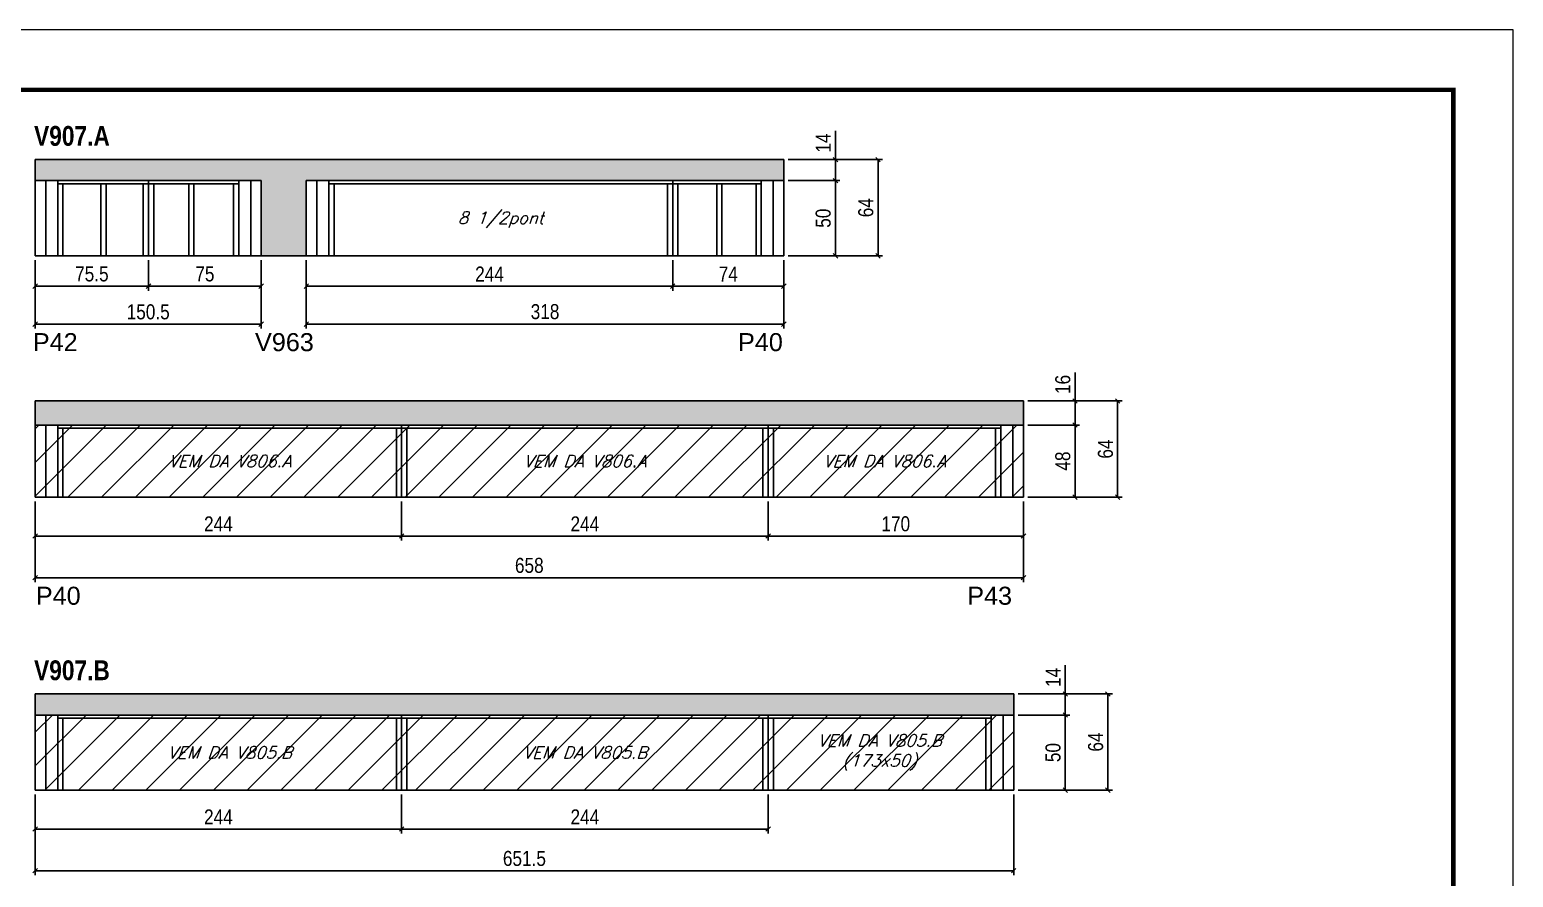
# Model space of a CAD drawing. Extents: x 3309 to 9563, y -2522 to 14608.
# Drawn here: x 6990 to 7978, y 11746 to 12311 of the extents above; entities that cross this region are included whole.
import ezdxf

# ---------------------------------------------------------------- set-up
doc = ezdxf.new("R2010")
doc.units = 0
doc.linetypes.add('DASHED', pattern=[0.75, 0.5, -0.25])
for name, color, linetype in [('5', 5, 'Continuous'), ('COTA', 241, 'Continuous'), ('NOMENCLATURA', 7, 'Continuous'), ('Painéis', 200, 'Continuous'), ('SARR_2.2x7', 40, 'Continuous'), ('SARR_3.5x7', 81, 'Continuous'), ('texto', 7, 'Continuous')]:
    doc.layers.add(name, color=color, linetype=linetype)
for name, color, linetype, lineweight in [('Folhas', 255, 'Continuous', 9), ('Hachura', 251, 'Continuous', 9), ('SARRAFO DE PRESSAO', 251, 'DASHED', 9)]:
    doc.layers.add(name, color=color, linetype=linetype, lineweight=lineweight)
doc.styles.add('COTA TECNICA', font='techl___.ttf', dxfattribs={"height": 10})
doc.styles.add('Romans', font='romans.shx')
doc.styles.get("Standard").update_dxf_attribs({"font": 'arial.ttf'})
doc.styles.add('TECNICA', font='techb___.ttf', dxfattribs={"height": 10})
doc.dimstyles.new('PAINEL', dxfattribs={"dimtxt": 10, "dimasz": 3, "dimexe": 3, "dimexo": 3, "dimgap": 3, "dimtad": 1, "dimdec": 1, "dimzin": 12, "dimdsep": 46, "dimtxsty": 'COTA TECNICA', "dimblk1": 'OBLIQUE', "dimblk2": 'OBLIQUE', "dimsah": 1, "dimcen": 0.9, "dimclrd": 4, "dimclre": 4, "dimclrt": 240, "dimadec": 1, "dimazin": 3, "dimtfac": 1, "dimtdec": 1, "dimtmove": 0, "dimatfit": 3, "dimfxl": 1, "dimtolj": 1, "dimtzin": 12, "dimarcsym": 0})

# ---------------------------------------------------------------- blocks, each defined once
blk = doc.blocks.new('9999999999')
at = {"layer": 'Folhas'}
blk.add_lwpolyline([(98138.98, 34190.21), (99623.98, 34190.21), (99623.98, 35240.21), (98138.98, 35240.21)], close=True, dxfattribs=at)
at = {"layer": 'Folhas', "color": 30, "const_width": 3}
blk.add_lwpolyline([(98213.98, 34230.21), (99583.98, 34230.21), (99583.98, 35200.21), (98213.98, 35200.21)], close=True, dxfattribs=at)
blk = doc.blocks.new('_Oblique')
at = {"color": 0, "linetype": 'ByBlock', "lineweight": -2}
blk.add_line((-0.5, -0.5), (0.5, 0.5), dxfattribs=at)
blk = doc.blocks.new('*D1432')
at = {"layer": 'COTA', "color": 4, "linetype": 'ByBlock', "lineweight": -2, "transparency": 16777216}
for p, q in [((6993.69, 12157.22), (6993.69, 12111.72)), ((7144.19, 12157.22), (7144.19, 12111.72)), ((7144.19, 12114.72), (6993.69, 12114.72))]:
    blk.add_line(p, q, dxfattribs=at)
at = {"layer": 'Defpoints', "color": 0, "linetype": 'ByBlock', "transparency": 16777216}
for p in [(6993.69, 12160.22), (7144.19, 12160.22), (6993.69, 12114.72)]:
    blk.add_point(p, dxfattribs=at)
at = {"layer": 'COTA', "color": 4, "linetype": 'ByBlock', "lineweight": -2, "transparency": 16777216, "xscale": 3, "yscale": 3, "zscale": 3, "rotation": 180}
blk.add_blockref('_Oblique', (6993.69, 12114.72), dxfattribs=at)
at = {"layer": 'COTA', "color": 4, "linetype": 'ByBlock', "lineweight": -2, "transparency": 16777216, "xscale": 3, "yscale": 3, "zscale": 3}
blk.add_blockref('_Oblique', (7144.19, 12114.72), dxfattribs=at)
at = {"layer": 'COTA', "color": 240, "linetype": 'ByBlock', "transparency": 16777216, "insert": (7068.94, 12122.83), "char_height": 10, "attachment_point": 5, "style": 'COTA TECNICA'}
blk.add_mtext('\\A1;150.5', dxfattribs=at)
blk = doc.blocks.new('*D1433')
at = {"layer": 'COTA', "color": 4, "lineweight": -2, "transparency": 16777216}
for p, q in [((6993.69, 12157.22), (6993.69, 12136.97)), ((7069.19, 12157.22), (7069.19, 12136.97)), ((6993.69, 12139.97), (7069.19, 12139.97))]:
    blk.add_line(p, q, dxfattribs=at)
at = {"layer": 'Defpoints', "color": 0, "transparency": 16777216}
for p in [(6993.69, 12160.22), (7069.19, 12160.22), (7069.19, 12139.97)]:
    blk.add_point(p, dxfattribs=at)
at = {"layer": 'COTA', "color": 4, "lineweight": -2, "transparency": 16777216, "xscale": 3, "yscale": 3, "zscale": 3, "rotation": 180}
blk.add_blockref('_Oblique', (6993.69, 12139.97), dxfattribs=at)
at = {"layer": 'COTA', "color": 4, "lineweight": -2, "transparency": 16777216, "xscale": 3, "yscale": 3, "zscale": 3}
blk.add_blockref('_Oblique', (7069.19, 12139.97), dxfattribs=at)
at = {"layer": 'COTA', "color": 240, "transparency": 16777216, "insert": (7031.44, 12148.08), "char_height": 10, "attachment_point": 5, "style": 'COTA TECNICA'}
blk.add_mtext('\\A1;75.5', dxfattribs=at)
blk = doc.blocks.new('*D1434')
at = {"layer": 'COTA', "color": 4, "lineweight": -2, "transparency": 16777216}
for p, q in [((7069.19, 12157.22), (7069.19, 12136.97)), ((7144.19, 12157.22), (7144.19, 12136.97)), ((7069.19, 12139.97), (7144.19, 12139.97))]:
    blk.add_line(p, q, dxfattribs=at)
at = {"layer": 'Defpoints', "color": 0, "transparency": 16777216}
for p in [(7069.19, 12160.22), (7144.19, 12160.22), (7144.19, 12139.97)]:
    blk.add_point(p, dxfattribs=at)
at = {"layer": 'COTA', "color": 4, "lineweight": -2, "transparency": 16777216, "xscale": 3, "yscale": 3, "zscale": 3, "rotation": 180}
blk.add_blockref('_Oblique', (7069.19, 12139.97), dxfattribs=at)
at = {"layer": 'COTA', "color": 4, "lineweight": -2, "transparency": 16777216, "xscale": 3, "yscale": 3, "zscale": 3}
blk.add_blockref('_Oblique', (7144.19, 12139.97), dxfattribs=at)
at = {"layer": 'COTA', "color": 240, "transparency": 16777216, "insert": (7106.69, 12148.08), "char_height": 10, "attachment_point": 5, "style": 'COTA TECNICA'}
blk.add_mtext('\\A1;75', dxfattribs=at)
blk = doc.blocks.new('*D1435')
at = {"layer": 'COTA', "color": 4, "linetype": 'ByBlock', "lineweight": -2, "transparency": 16777216}
for p, q in [((7174.19, 12157.22), (7174.19, 12111.72)), ((7492.15, 12157.22), (7492.15, 12111.72)), ((7492.15, 12114.72), (7174.19, 12114.72))]:
    blk.add_line(p, q, dxfattribs=at)
at = {"layer": 'Defpoints', "color": 0, "linetype": 'ByBlock', "transparency": 16777216}
for p in [(7174.19, 12160.22), (7492.15, 12160.22), (7174.19, 12114.72)]:
    blk.add_point(p, dxfattribs=at)
at = {"layer": 'COTA', "color": 4, "linetype": 'ByBlock', "lineweight": -2, "transparency": 16777216, "xscale": 3, "yscale": 3, "zscale": 3, "rotation": 180}
blk.add_blockref('_Oblique', (7174.19, 12114.72), dxfattribs=at)
at = {"layer": 'COTA', "color": 4, "linetype": 'ByBlock', "lineweight": -2, "transparency": 16777216, "xscale": 3, "yscale": 3, "zscale": 3}
blk.add_blockref('_Oblique', (7492.15, 12114.72), dxfattribs=at)
at = {"layer": 'COTA', "color": 240, "linetype": 'ByBlock', "transparency": 16777216, "insert": (7333.17, 12122.96), "char_height": 10, "attachment_point": 5, "style": 'COTA TECNICA'}
blk.add_mtext('\\A1;318', dxfattribs=at)
blk = doc.blocks.new('*D1436')
at = {"layer": 'COTA', "color": 4, "lineweight": -2, "transparency": 16777216}
for p, q in [((7174.19, 12157.22), (7174.19, 12136.97)), ((7418.19, 12157.22), (7418.19, 12136.97)), ((7174.19, 12139.97), (7418.19, 12139.97))]:
    blk.add_line(p, q, dxfattribs=at)
at = {"layer": 'Defpoints', "color": 0, "transparency": 16777216}
for p in [(7174.19, 12160.22), (7418.19, 12160.22), (7418.19, 12139.97)]:
    blk.add_point(p, dxfattribs=at)
at = {"layer": 'COTA', "color": 4, "lineweight": -2, "transparency": 16777216, "xscale": 3, "yscale": 3, "zscale": 3, "rotation": 180}
blk.add_blockref('_Oblique', (7174.19, 12139.97), dxfattribs=at)
at = {"layer": 'COTA', "color": 4, "lineweight": -2, "transparency": 16777216, "xscale": 3, "yscale": 3, "zscale": 3}
blk.add_blockref('_Oblique', (7418.19, 12139.97), dxfattribs=at)
at = {"layer": 'COTA', "color": 240, "transparency": 16777216, "insert": (7296.19, 12148.05), "char_height": 10, "attachment_point": 5, "style": 'COTA TECNICA'}
blk.add_mtext('\\A1;244', dxfattribs=at)
blk = doc.blocks.new('*D1437')
at = {"layer": 'COTA', "color": 4, "lineweight": -2, "transparency": 16777216}
for p, q in [((7418.19, 12157.22), (7418.19, 12136.97)), ((7492.15, 12157.22), (7492.15, 12136.97)), ((7418.19, 12139.97), (7492.15, 12139.97))]:
    blk.add_line(p, q, dxfattribs=at)
at = {"layer": 'Defpoints', "color": 0, "transparency": 16777216}
for p in [(7418.19, 12160.22), (7492.15, 12160.22), (7492.15, 12139.97)]:
    blk.add_point(p, dxfattribs=at)
at = {"layer": 'COTA', "color": 4, "lineweight": -2, "transparency": 16777216, "xscale": 3, "yscale": 3, "zscale": 3, "rotation": 180}
blk.add_blockref('_Oblique', (7418.19, 12139.97), dxfattribs=at)
at = {"layer": 'COTA', "color": 4, "lineweight": -2, "transparency": 16777216, "xscale": 3, "yscale": 3, "zscale": 3}
blk.add_blockref('_Oblique', (7492.15, 12139.97), dxfattribs=at)
at = {"layer": 'COTA', "color": 240, "transparency": 16777216, "insert": (7455.17, 12148.05), "char_height": 10, "attachment_point": 5, "style": 'COTA TECNICA'}
blk.add_mtext('\\A1;74', dxfattribs=at)
blk = doc.blocks.new('*D1429')
at = {"layer": 'COTA', "color": 4, "lineweight": -2, "transparency": 16777216}
for p, q in [((7495.15, 12224.22), (7557.87, 12224.22)), ((7554.87, 12224.22), (7554.87, 12160.22)), ((7495.15, 12160.22), (7557.87, 12160.22))]:
    blk.add_line(p, q, dxfattribs=at)
at = {"layer": 'Defpoints', "color": 0, "transparency": 16777216}
for p in [(7492.15, 12224.22, 0), (7492.15, 12160.22, 0), (7554.87, 12160.22)]:
    blk.add_point(p, dxfattribs=at)
at = {"layer": 'COTA', "color": 4, "lineweight": -2, "transparency": 16777216, "xscale": 3, "yscale": 3, "zscale": 3}
for p, rotation in [((7554.87, 12224.22), 90), ((7554.87, 12160.22), 270)]:
    blk.add_blockref('_Oblique', p, dxfattribs=dict(at, rotation=rotation))
at = {"layer": 'COTA', "color": 240, "transparency": 16777216, "insert": (7546.77, 12192.22), "char_height": 10, "attachment_point": 5, "rotation": 90, "style": 'COTA TECNICA'}
blk.add_mtext('\\A1;64', dxfattribs=at)
blk = doc.blocks.new('*D1430')
at = {"layer": 'COTA', "color": 4, "lineweight": -2, "transparency": 16777216}
for p, q in [((7495.15, 12210.22), (7529.51, 12210.22)), ((7526.51, 12210.22), (7526.51, 12160.22)), ((7495.15, 12160.22), (7529.51, 12160.22))]:
    blk.add_line(p, q, dxfattribs=at)
at = {"layer": 'Defpoints', "color": 0, "transparency": 16777216}
for p in [(7492.15, 12210.22, 0), (7492.15, 12160.22, 0), (7526.51, 12160.22)]:
    blk.add_point(p, dxfattribs=at)
at = {"layer": 'COTA', "color": 4, "lineweight": -2, "transparency": 16777216, "xscale": 3, "yscale": 3, "zscale": 3}
for p, rotation in [((7526.51, 12210.22), 90), ((7526.51, 12160.22), 270)]:
    blk.add_blockref('_Oblique', p, dxfattribs=dict(at, rotation=rotation))
at = {"layer": 'COTA', "color": 240, "transparency": 16777216, "insert": (7518.4, 12185.22), "char_height": 10, "attachment_point": 5, "rotation": 90, "style": 'COTA TECNICA'}
blk.add_mtext('\\A1;50', dxfattribs=at)
blk = doc.blocks.new('*D1431')
at = {"layer": 'COTA', "color": 4, "lineweight": -2, "transparency": 16777216}
for p, q in [((7526.51, 12224.22), (7526.51, 12243.33)), ((7495.15, 12224.22), (7529.51, 12224.22)), ((7526.51, 12210.22), (7526.51, 12224.22)), ((7495.15, 12210.22), (7529.51, 12210.22))]:
    blk.add_line(p, q, dxfattribs=at)
at = {"layer": 'Defpoints', "color": 0, "transparency": 16777216}
for p in [(7492.15, 12224.22, 0), (7526.51, 12224.22), (7492.15, 12210.22, 0)]:
    blk.add_point(p, dxfattribs=at)
at = {"layer": 'COTA', "color": 4, "lineweight": -2, "transparency": 16777216, "xscale": 3, "yscale": 3, "zscale": 3}
for p, rotation in [((7526.51, 12224.22), 90), ((7526.51, 12210.22), 270)]:
    blk.add_blockref('_Oblique', p, dxfattribs=dict(at, rotation=rotation))
at = {"layer": 'COTA', "color": 240, "transparency": 16777216, "insert": (7518.44, 12235.28), "char_height": 10, "attachment_point": 5, "rotation": 90, "style": 'COTA TECNICA'}
blk.add_mtext('\\A1;14', dxfattribs=at)
blk = doc.blocks.new('*D1438')
at = {"layer": 'COTA', "color": 4, "linetype": 'ByBlock', "lineweight": -2, "transparency": 16777216}
for p, q in [((6993.69, 11996.54), (6993.69, 11970.62)), ((7237.69, 11996.54), (7237.69, 11970.62)), ((7237.69, 11973.62), (6993.69, 11973.62))]:
    blk.add_line(p, q, dxfattribs=at)
at = {"layer": 'Defpoints', "color": 0, "linetype": 'ByBlock', "transparency": 16777216}
for p in [(6993.69, 11999.54), (7237.69, 11999.54), (6993.69, 11973.62)]:
    blk.add_point(p, dxfattribs=at)
at = {"layer": 'COTA', "color": 4, "linetype": 'ByBlock', "lineweight": -2, "transparency": 16777216, "xscale": 3, "yscale": 3, "zscale": 3, "rotation": 180}
blk.add_blockref('_Oblique', (6993.69, 11973.62), dxfattribs=at)
at = {"layer": 'COTA', "color": 4, "linetype": 'ByBlock', "lineweight": -2, "transparency": 16777216, "xscale": 3, "yscale": 3, "zscale": 3}
blk.add_blockref('_Oblique', (7237.69, 11973.62), dxfattribs=at)
at = {"layer": 'COTA', "color": 240, "linetype": 'ByBlock', "transparency": 16777216, "insert": (7115.69, 11981.7), "char_height": 10, "attachment_point": 5, "style": 'COTA TECNICA'}
blk.add_mtext('\\A1;244', dxfattribs=at)
blk = doc.blocks.new('*D1441')
at = {"layer": 'COTA', "color": 4, "linetype": 'ByBlock', "lineweight": -2, "transparency": 16777216}
for p, q in [((6993.69, 11996.54), (6993.69, 11942.91)), ((7651.69, 11996.54), (7651.69, 11942.91)), ((7651.69, 11945.91), (6993.69, 11945.91))]:
    blk.add_line(p, q, dxfattribs=at)
at = {"layer": 'Defpoints', "color": 0, "linetype": 'ByBlock', "transparency": 16777216}
for p in [(6993.69, 11999.54), (7651.69, 11999.54), (6993.69, 11945.91)]:
    blk.add_point(p, dxfattribs=at)
at = {"layer": 'COTA', "color": 4, "linetype": 'ByBlock', "lineweight": -2, "transparency": 16777216, "xscale": 3, "yscale": 3, "zscale": 3, "rotation": 180}
blk.add_blockref('_Oblique', (6993.69, 11945.91), dxfattribs=at)
at = {"layer": 'COTA', "color": 4, "linetype": 'ByBlock', "lineweight": -2, "transparency": 16777216, "xscale": 3, "yscale": 3, "zscale": 3}
blk.add_blockref('_Oblique', (7651.69, 11945.91), dxfattribs=at)
at = {"layer": 'COTA', "color": 240, "linetype": 'ByBlock', "transparency": 16777216, "insert": (7322.69, 11954.05), "char_height": 10, "attachment_point": 5, "style": 'COTA TECNICA'}
blk.add_mtext('\\A1;658', dxfattribs=at)
blk = doc.blocks.new('*D1439')
at = {"layer": 'COTA', "color": 4, "lineweight": -2, "transparency": 16777216}
for p, q in [((7237.69, 11996.54), (7237.69, 11970.62)), ((7481.69, 11996.54), (7481.69, 11970.62)), ((7237.69, 11973.62), (7481.69, 11973.62))]:
    blk.add_line(p, q, dxfattribs=at)
at = {"layer": 'Defpoints', "color": 0, "transparency": 16777216}
for p in [(7237.69, 11999.54, 0), (7481.69, 11999.54, 0), (7481.69, 11973.62)]:
    blk.add_point(p, dxfattribs=at)
at = {"layer": 'COTA', "color": 4, "lineweight": -2, "transparency": 16777216, "xscale": 3, "yscale": 3, "zscale": 3, "rotation": 180}
blk.add_blockref('_Oblique', (7237.69, 11973.62), dxfattribs=at)
at = {"layer": 'COTA', "color": 4, "lineweight": -2, "transparency": 16777216, "xscale": 3, "yscale": 3, "zscale": 3}
blk.add_blockref('_Oblique', (7481.69, 11973.62), dxfattribs=at)
at = {"layer": 'COTA', "color": 240, "transparency": 16777216, "insert": (7359.69, 11981.7), "char_height": 10, "attachment_point": 5, "style": 'COTA TECNICA'}
blk.add_mtext('\\A1;244', dxfattribs=at)
blk = doc.blocks.new('*D1440')
at = {"layer": 'COTA', "color": 4, "lineweight": -2, "transparency": 16777216}
for p, q in [((7654.69, 12063.54), (7717.41, 12063.54)), ((7714.41, 12063.54), (7714.41, 11999.54)), ((7654.69, 11999.54), (7717.41, 11999.54))]:
    blk.add_line(p, q, dxfattribs=at)
at = {"layer": 'Defpoints', "color": 0, "transparency": 16777216}
for p in [(7651.69, 12063.54, 0), (7651.69, 11999.54, 0), (7714.41, 11999.54)]:
    blk.add_point(p, dxfattribs=at)
at = {"layer": 'COTA', "color": 4, "lineweight": -2, "transparency": 16777216, "xscale": 3, "yscale": 3, "zscale": 3}
for p, rotation in [((7714.41, 12063.54), 90), ((7714.41, 11999.54), 270)]:
    blk.add_blockref('_Oblique', p, dxfattribs=dict(at, rotation=rotation))
at = {"layer": 'COTA', "color": 240, "transparency": 16777216, "insert": (7706.31, 12031.54), "char_height": 10, "attachment_point": 5, "rotation": 90, "style": 'COTA TECNICA'}
blk.add_mtext('\\A1;64', dxfattribs=at)
blk = doc.blocks.new('*D1442')
at = {"layer": 'COTA', "color": 4, "lineweight": -2, "transparency": 16777216}
for p, q in [((7481.69, 11996.54), (7481.69, 11970.62)), ((7651.69, 11996.54), (7651.69, 11970.62)), ((7481.69, 11973.62), (7651.69, 11973.62))]:
    blk.add_line(p, q, dxfattribs=at)
at = {"layer": 'Defpoints', "color": 0, "transparency": 16777216}
for p in [(7481.69, 11999.54, 0), (7651.69, 11999.54, 0), (7651.69, 11973.62)]:
    blk.add_point(p, dxfattribs=at)
at = {"layer": 'COTA', "color": 4, "lineweight": -2, "transparency": 16777216, "xscale": 3, "yscale": 3, "zscale": 3, "rotation": 180}
blk.add_blockref('_Oblique', (7481.69, 11973.62), dxfattribs=at)
at = {"layer": 'COTA', "color": 4, "lineweight": -2, "transparency": 16777216, "xscale": 3, "yscale": 3, "zscale": 3}
blk.add_blockref('_Oblique', (7651.69, 11973.62), dxfattribs=at)
at = {"layer": 'COTA', "color": 240, "transparency": 16777216, "insert": (7566.69, 11981.73), "char_height": 10, "attachment_point": 5, "style": 'COTA TECNICA'}
blk.add_mtext('\\A1;170', dxfattribs=at)
blk = doc.blocks.new('*D1443')
at = {"layer": 'COTA', "color": 4, "lineweight": -2, "transparency": 16777216}
for p, q in [((7654.69, 12047.54), (7689.05, 12047.54)), ((7686.05, 12047.54), (7686.05, 11999.54)), ((7654.69, 11999.54), (7689.05, 11999.54))]:
    blk.add_line(p, q, dxfattribs=at)
at = {"layer": 'Defpoints', "color": 0, "transparency": 16777216}
for p in [(7651.69, 12047.54, 0), (7651.69, 11999.54, 0), (7686.05, 11999.54)]:
    blk.add_point(p, dxfattribs=at)
at = {"layer": 'COTA', "color": 4, "lineweight": -2, "transparency": 16777216, "xscale": 3, "yscale": 3, "zscale": 3}
for p, rotation in [((7686.05, 12047.54), 90), ((7686.05, 11999.54), 270)]:
    blk.add_blockref('_Oblique', p, dxfattribs=dict(at, rotation=rotation))
at = {"layer": 'COTA', "color": 240, "transparency": 16777216, "insert": (7677.95, 12023.54), "char_height": 10, "attachment_point": 5, "rotation": 90, "style": 'COTA TECNICA'}
blk.add_mtext('\\A1;48', dxfattribs=at)
blk = doc.blocks.new('*D1444')
at = {"layer": 'COTA', "color": 4, "lineweight": -2, "transparency": 16777216}
for p, q in [((7686.05, 12063.54), (7686.05, 12082.55)), ((7654.69, 12063.54), (7689.05, 12063.54)), ((7686.05, 12047.54), (7686.05, 12063.54)), ((7654.69, 12047.54), (7689.05, 12047.54))]:
    blk.add_line(p, q, dxfattribs=at)
at = {"layer": 'Defpoints', "color": 0, "transparency": 16777216}
for p in [(7651.69, 12063.54, 0), (7686.05, 12063.54), (7651.69, 12047.54, 0)]:
    blk.add_point(p, dxfattribs=at)
at = {"layer": 'COTA', "color": 4, "lineweight": -2, "transparency": 16777216, "xscale": 3, "yscale": 3, "zscale": 3}
for p, rotation in [((7686.05, 12063.54), 90), ((7686.05, 12047.54), 270)]:
    blk.add_blockref('_Oblique', p, dxfattribs=dict(at, rotation=rotation))
at = {"layer": 'COTA', "color": 240, "transparency": 16777216, "insert": (7677.95, 12074.55), "char_height": 10, "attachment_point": 5, "rotation": 90, "style": 'COTA TECNICA'}
blk.add_mtext('\\A1;16', dxfattribs=at)
blk = doc.blocks.new('*D1445')
at = {"layer": 'COTA', "color": 4, "linetype": 'ByBlock', "lineweight": -2, "transparency": 16777216}
for p, q in [((6993.69, 11801.5), (6993.69, 11775.58)), ((7237.69, 11801.5), (7237.69, 11775.58)), ((7237.69, 11778.58), (6993.69, 11778.58))]:
    blk.add_line(p, q, dxfattribs=at)
at = {"layer": 'Defpoints', "color": 0, "linetype": 'ByBlock', "transparency": 16777216}
for p in [(6993.69, 11804.5), (7237.69, 11804.5), (6993.69, 11778.58)]:
    blk.add_point(p, dxfattribs=at)
at = {"layer": 'COTA', "color": 4, "linetype": 'ByBlock', "lineweight": -2, "transparency": 16777216, "xscale": 3, "yscale": 3, "zscale": 3, "rotation": 180}
blk.add_blockref('_Oblique', (6993.69, 11778.58), dxfattribs=at)
at = {"layer": 'COTA', "color": 4, "linetype": 'ByBlock', "lineweight": -2, "transparency": 16777216, "xscale": 3, "yscale": 3, "zscale": 3}
blk.add_blockref('_Oblique', (7237.69, 11778.58), dxfattribs=at)
at = {"layer": 'COTA', "color": 240, "linetype": 'ByBlock', "transparency": 16777216, "insert": (7115.69, 11786.65), "char_height": 10, "attachment_point": 5, "style": 'COTA TECNICA'}
blk.add_mtext('\\A1;244', dxfattribs=at)
blk = doc.blocks.new('*D1448')
at = {"layer": 'COTA', "color": 4, "linetype": 'ByBlock', "lineweight": -2, "transparency": 16777216}
for p, q in [((6993.69, 11801.5), (6993.69, 11747.87)), ((7645.19, 11801.5), (7645.19, 11747.87)), ((7645.19, 11750.87), (6993.69, 11750.87))]:
    blk.add_line(p, q, dxfattribs=at)
at = {"layer": 'Defpoints', "color": 0, "linetype": 'ByBlock', "transparency": 16777216}
for p in [(6993.69, 11804.5), (7645.19, 11804.5), (6993.69, 11750.87)]:
    blk.add_point(p, dxfattribs=at)
at = {"layer": 'COTA', "color": 4, "linetype": 'ByBlock', "lineweight": -2, "transparency": 16777216, "xscale": 3, "yscale": 3, "zscale": 3, "rotation": 180}
blk.add_blockref('_Oblique', (6993.69, 11750.87), dxfattribs=at)
at = {"layer": 'COTA', "color": 4, "linetype": 'ByBlock', "lineweight": -2, "transparency": 16777216, "xscale": 3, "yscale": 3, "zscale": 3}
blk.add_blockref('_Oblique', (7645.19, 11750.87), dxfattribs=at)
at = {"layer": 'COTA', "color": 240, "linetype": 'ByBlock', "transparency": 16777216, "insert": (7319.44, 11758.98), "char_height": 10, "attachment_point": 5, "style": 'COTA TECNICA'}
blk.add_mtext('\\A1;651.5', dxfattribs=at)
blk = doc.blocks.new('*D1446')
at = {"layer": 'COTA', "color": 4, "lineweight": -2, "transparency": 16777216}
for p, q in [((7237.69, 11801.5), (7237.69, 11775.58)), ((7481.69, 11801.5), (7481.69, 11775.58)), ((7237.69, 11778.58), (7481.69, 11778.58))]:
    blk.add_line(p, q, dxfattribs=at)
at = {"layer": 'Defpoints', "color": 0, "transparency": 16777216}
for p in [(7237.69, 11804.5, 0), (7481.69, 11804.5, 0), (7481.69, 11778.58)]:
    blk.add_point(p, dxfattribs=at)
at = {"layer": 'COTA', "color": 4, "lineweight": -2, "transparency": 16777216, "xscale": 3, "yscale": 3, "zscale": 3, "rotation": 180}
blk.add_blockref('_Oblique', (7237.69, 11778.58), dxfattribs=at)
at = {"layer": 'COTA', "color": 4, "lineweight": -2, "transparency": 16777216, "xscale": 3, "yscale": 3, "zscale": 3}
blk.add_blockref('_Oblique', (7481.69, 11778.58), dxfattribs=at)
at = {"layer": 'COTA', "color": 240, "transparency": 16777216, "insert": (7359.69, 11786.65), "char_height": 10, "attachment_point": 5, "style": 'COTA TECNICA'}
blk.add_mtext('\\A1;244', dxfattribs=at)
blk = doc.blocks.new('*D1447')
at = {"layer": 'COTA', "color": 4, "lineweight": -2, "transparency": 16777216}
for p, q in [((7648.19, 11868.5), (7710.91, 11868.5)), ((7707.91, 11868.5), (7707.91, 11804.5)), ((7648.19, 11804.5), (7710.91, 11804.5))]:
    blk.add_line(p, q, dxfattribs=at)
at = {"layer": 'Defpoints', "color": 0, "transparency": 16777216}
for p in [(7645.19, 11868.5, 0), (7645.19, 11804.5, 0), (7707.91, 11804.5)]:
    blk.add_point(p, dxfattribs=at)
at = {"layer": 'COTA', "color": 4, "lineweight": -2, "transparency": 16777216, "xscale": 3, "yscale": 3, "zscale": 3}
for p, rotation in [((7707.91, 11868.5), 90), ((7707.91, 11804.5), 270)]:
    blk.add_blockref('_Oblique', p, dxfattribs=dict(at, rotation=rotation))
at = {"layer": 'COTA', "color": 240, "transparency": 16777216, "insert": (7699.81, 11836.5), "char_height": 10, "attachment_point": 5, "rotation": 90, "style": 'COTA TECNICA'}
blk.add_mtext('\\A1;64', dxfattribs=at)
blk = doc.blocks.new('*D1450')
at = {"layer": 'COTA', "color": 4, "lineweight": -2, "transparency": 16777216}
for p, q in [((7648.19, 11854.5), (7682.55, 11854.5)), ((7679.55, 11854.5), (7679.55, 11804.5)), ((7648.19, 11804.5), (7682.55, 11804.5))]:
    blk.add_line(p, q, dxfattribs=at)
at = {"layer": 'Defpoints', "color": 0, "transparency": 16777216}
for p in [(7645.19, 11854.5, 0), (7645.19, 11804.5, 0), (7679.55, 11804.5)]:
    blk.add_point(p, dxfattribs=at)
at = {"layer": 'COTA', "color": 4, "lineweight": -2, "transparency": 16777216, "xscale": 3, "yscale": 3, "zscale": 3}
for p, rotation in [((7679.55, 11854.5), 90), ((7679.55, 11804.5), 270)]:
    blk.add_blockref('_Oblique', p, dxfattribs=dict(at, rotation=rotation))
at = {"layer": 'COTA', "color": 240, "transparency": 16777216, "insert": (7671.44, 11829.5), "char_height": 10, "attachment_point": 5, "rotation": 90, "style": 'COTA TECNICA'}
blk.add_mtext('\\A1;50', dxfattribs=at)
blk = doc.blocks.new('*D1451')
at = {"layer": 'COTA', "color": 4, "lineweight": -2, "transparency": 16777216}
for p, q in [((7679.55, 11868.5), (7679.55, 11887.61)), ((7648.19, 11868.5), (7682.55, 11868.5)), ((7679.55, 11854.5), (7679.55, 11868.5)), ((7648.19, 11854.5), (7682.55, 11854.5))]:
    blk.add_line(p, q, dxfattribs=at)
at = {"layer": 'Defpoints', "color": 0, "transparency": 16777216}
for p in [(7645.19, 11868.5, 0), (7679.55, 11868.5), (7645.19, 11854.5, 0)]:
    blk.add_point(p, dxfattribs=at)
at = {"layer": 'COTA', "color": 4, "lineweight": -2, "transparency": 16777216, "xscale": 3, "yscale": 3, "zscale": 3}
for p, rotation in [((7679.55, 11868.5), 90), ((7679.55, 11854.5), 270)]:
    blk.add_blockref('_Oblique', p, dxfattribs=dict(at, rotation=rotation))
at = {"layer": 'COTA', "color": 240, "transparency": 16777216, "insert": (7671.48, 11879.55), "char_height": 10, "attachment_point": 5, "rotation": 90, "style": 'COTA TECNICA'}
blk.add_mtext('\\A1;14', dxfattribs=at)

msp = doc.modelspace()

# ---------------------------------------------------------------- hatches: boundary and pattern name
at = {"layer": 'COTA'}
h = msp.add_hatch(dxfattribs=at)
h.set_pattern_fill('AR-CONC', color=256, scale=0.03)
h.set_pattern_definition([(50, (1708.8845, -791.0835), (5.46554, -0.4781726), [0.5715, -6.2865]), (355, (1708.8845, -791.0835), (-1.0573026, 5.7317054), [0.4572, -5.0292175]), (100.451445, (1709.34, -791.1233), (4.4082374, 5.2535326), [0.4857003, -5.3427073]), (46.1842, (1708.8845, -789.5595), (8.1323712, -1.2612698), [0.85725, -9.42975]), (96.63556, (1709.562, -789.6646), (7.122124, 7.4227837), [0.7285507, -8.0140682]), (351.18415, (1708.8845, -789.5595), (7.122124, 7.4227837), [0.685799, -7.543792]), (21, (1709.6465, -789.9405), (4.5484317, -3.067956), [0.5715, -6.2865]), (326, (1709.6465, -789.9405), (1.8540609, 5.525639), [0.4572, -5.0292]), (71.451445, (1710.0256, -790.196), (6.4024926, 2.457683), [0.4857003, -5.3426981]), (37.5, (1708.8845, -791.0835), (0.0926581, 2.53665117), [0, -4.96824, 0, -5.1054, 0, -5.04825]), (7.5, (1708.8845, -791.0835), (2.0045899, 3.00541724), [0, -2.91084, 0, -4.85394, 0, -1.92405]), (327.5, (1707.1853, -791.0835), (4.06771786, -0.17186232), [0, -1.905, 0, -5.9436, 0, -7.8867]), (317.5, (1706.4233, -791.0835), (4.4438754, 0.7627947), [0, -2.4765, 0, -3.94716, 0, -5.6007])])
h.paths.add_polyline_path([(7174.19, 12210.22), (7492.15, 12210.22), (7492.15, 12224.22), (6993.69, 12224.22), (6993.69, 12210.22), (7144.19, 12210.22), (7144.19, 12160.22), (7174.19, 12160.22)])
h = msp.add_hatch(dxfattribs=at)
h.set_pattern_fill('AR-CONC', color=256, scale=0.03)
h.set_pattern_definition([(50, (66.9506, -1212.4674), (5.4655401, -0.4781726), [0.5715, -6.2865]), (355, (66.9506, -1212.4674), (-1.0573026, 5.7317054), [0.4572, -5.0292175]), (100.451445, (67.406, -1212.507), (4.4082374, 5.2535326), [0.4857003, -5.3427073]), (46.1842, (66.9506, -1210.9434), (8.1323712, -1.2612698), [0.85725, -9.42975]), (96.63556, (67.628, -1211.0485), (7.122124, 7.4227837), [0.7285507, -8.0140682]), (351.18415, (66.951, -1210.943), (7.122124, 7.4227837), [0.685799, -7.543792]), (21, (67.7126, -1211.3244), (4.5484317, -3.067956), [0.5715, -6.2865]), (326, (67.7126, -1211.3244), (1.8540609, 5.525639), [0.4572, -5.0292]), (71.451445, (68.0916, -1211.58), (6.4024926, 2.457683), [0.4857003, -5.3426981]), (37.5, (66.9506, -1212.4674), (0.0926581, 2.53665117), [0, -4.96824, 0, -5.1054, 0, -5.04825]), (7.5, (66.9506, -1212.4674), (2.00458988, 3.00541724), [0, -2.91084, 0, -4.85394, 0, -1.92405]), (327.5, (65.2514, -1212.4674), (4.06771786, -0.17186232), [0, -1.905, 0, -5.9436, 0, -7.8867]), (317.5, (64.4894, -1212.4674), (4.44387544, 0.7627947), [0, -2.4765, 0, -3.94716, 0, -5.6007])])
h.paths.add_polyline_path([(7651.69, 12047.54), (7651.69, 12063.54), (6993.69, 12063.54), (6993.69, 12047.54)])
h = msp.add_hatch(dxfattribs=at)
h.set_pattern_fill('AR-CONC', color=256, scale=0.03)
h.set_pattern_definition([(50, (66.9506, -1407.51), (5.4655401, -0.4781726), [0.5715, -6.2865]), (355, (66.9506, -1407.51), (-1.0573026, 5.7317054), [0.4572, -5.0292175]), (100.451445, (67.406, -1407.55), (4.4082374, 5.2535326), [0.4857003, -5.3427073]), (46.1842, (66.9506, -1405.986), (8.1323712, -1.2612698), [0.85725, -9.42975]), (96.63556, (67.628, -1406.091), (7.122124, 7.4227837), [0.7285507, -8.0140682]), (351.18415, (66.951, -1405.986), (7.122124, 7.4227837), [0.685799, -7.543792]), (21, (67.7126, -1406.367), (4.5484317, -3.067956), [0.5715, -6.2865]), (326, (67.7126, -1406.367), (1.8540609, 5.525639), [0.4572, -5.0292]), (71.451445, (68.0916, -1406.623), (6.4024926, 2.457683), [0.4857003, -5.3426981]), (37.5, (66.9506, -1407.5102), (0.0926581, 2.53665117), [0, -4.96824, 0, -5.1054, 0, -5.04825]), (7.5, (66.9506, -1407.5102), (2.00458988, 3.00541724), [0, -2.91084, 0, -4.85394, 0, -1.92405]), (327.5, (65.2514, -1407.5102), (4.06771786, -0.17186232), [0, -1.905, 0, -5.9436, 0, -7.8867]), (317.5, (64.4894, -1407.51), (4.44387544, 0.7627947), [0, -2.4765, 0, -3.94716, 0, -5.6007])])
h.paths.add_polyline_path([(7645.19, 11854.5), (7645.19, 11868.5), (6993.69, 11868.5), (6993.69, 11854.5)])
at = {"layer": 'Hachura'}
h = msp.add_hatch(dxfattribs=at)
h.set_pattern_fill('ANSI31', color=256, scale=5)
h.paths.add_polyline_path([(7237.69, 12047.54), (6993.69, 12047.54), (6993.69, 11999.54), (7237.69, 11999.54)])
h.paths.add_polyline_path([(7481.69, 12047.54), (7237.69, 12047.54), (7237.69, 11999.54), (7481.69, 11999.54)])
h.paths.add_polyline_path([(7651.69, 12047.54), (7481.69, 12047.54), (7481.69, 11999.54), (7651.69, 11999.54)])
h.paths.add_polyline_path([(7645.19, 11854.5), (7481.69, 11854.5), (7481.69, 11804.5), (7645.19, 11804.5)])
h.paths.add_polyline_path([(7481.69, 11854.5), (7237.69, 11854.5), (7237.69, 11804.5), (7481.69, 11804.5)])
h.paths.add_polyline_path([(7237.69, 11854.5), (6993.69, 11854.5), (6993.69, 11804.5), (7237.69, 11804.5)])

# ---------------------------------------------------------------- linework, layer by layer
at = {"layer": 'COTA'}
for p, q in [((6993.69, 12224.22, 0), (6993.69, 12210.22, 0)), ((6993.69, 12224.22, 0), (7492.15, 12224.22, 0)), ((7492.15, 12224.22, 0), (7492.15, 12210.22, 0)), ((7144.19, 12160.22, 0), (7174.19, 12160.22, 0)), ((6993.69, 12047.54, 0), (6993.69, 12063.54, 0)), ((6993.69, 12063.54, 0), (7651.69, 12063.54, 0)), ((7651.69, 12047.54, 0), (7651.69, 12063.54, 0)), ((6993.69, 11854.5, 0), (6993.69, 11868.5, 0)), ((6993.69, 11868.5, 0), (7645.19, 11868.5, 0)), ((7645.19, 11854.5, 0), (7645.19, 11868.5, 0))]:
    msp.add_line(p, q, dxfattribs=at)
at = {"layer": 'Painéis', "linetype": 'ByBlock'}
for p, q in [((7144.19, 12210.22, 0), (6993.69, 12210.22, 0)), ((6993.69, 12160.22, 0), (6993.69, 12210.22, 0)), ((7069.19, 12160.22, 0), (7069.19, 12210.22, 0)), ((7144.19, 12160.22, 0), (7144.19, 12210.22, 0)), ((7492.15, 12210.22, 0), (7174.19, 12210.22, 0)), ((7174.19, 12160.22, 0), (7174.19, 12210.22, 0)), ((7418.19, 12160.22, 0), (7418.19, 12210.22, 0)), ((7492.15, 12160.22, 0), (7492.15, 12210.22, 0)), ((7144.19, 12160.22, 0), (6993.69, 12160.22, 0)), ((7492.15, 12160.22, 0), (7174.19, 12160.22, 0)), ((7651.69, 12047.54, 0), (6993.69, 12047.54, 0)), ((6993.69, 11999.54, 0), (6993.69, 12047.54, 0)), ((7237.69, 11999.54, 0), (7237.69, 12047.54, 0)), ((7481.69, 11999.54, 0), (7481.69, 12047.54, 0)), ((7651.69, 11999.54, 0), (7651.69, 12047.54, 0)), ((7651.69, 11999.54, 0), (6993.69, 11999.54, 0)), ((7645.19, 11854.5, 0), (6993.69, 11854.5, 0)), ((6993.69, 11804.5, 0), (6993.69, 11854.5, 0)), ((7237.69, 11804.5, 0), (7237.69, 11854.5, 0)), ((7481.69, 11804.5, 0), (7481.69, 11854.5, 0)), ((7645.19, 11804.5, 0), (7645.19, 11854.5, 0)), ((7645.19, 11804.5, 0), (6993.69, 11804.5, 0))]:
    msp.add_line(p, q, dxfattribs=at)
at = {"layer": 'SARR_2.2x7', "linetype": 'Continuous'}
for p, q in [((7000.69, 12160.22, 0), (7000.69, 12210.22, 0)), ((7137.19, 12160.22, 0), (7137.19, 12210.22, 0)), ((7181.19, 12160.22, 0), (7181.19, 12210.22, 0)), ((7485.15, 12160.22, 0), (7485.15, 12210.22, 0)), ((7069.19, 12208.02, 0), (7008.69, 12208.02, 0)), ((7129.19, 12208.02, 0), (7069.19, 12208.02, 0)), ((7418.19, 12208.02, 0), (7189.19, 12208.02, 0)), ((7477.15, 12208.02, 0), (7418.19, 12208.02, 0)), ((7000.69, 11999.54, 0), (7000.69, 12047.54, 0)), ((7237.69, 12045.34, 0), (7008.69, 12045.34, 0)), ((7481.69, 12045.34, 0), (7237.69, 12045.34, 0)), ((7636.69, 12045.34, 0), (7481.69, 12045.34, 0)), ((7644.69, 11999.54, 0), (7644.69, 12047.54, 0)), ((7000.69, 11804.5, 0), (7000.69, 11854.5, 0)), ((7638.19, 11804.5, 0), (7638.19, 11854.5, 0)), ((7237.69, 11852.3, 0), (7008.69, 11852.3, 0)), ((7481.69, 11852.3, 0), (7237.69, 11852.3, 0)), ((7630.19, 11852.3, 0), (7481.69, 11852.3, 0))]:
    msp.add_line(p, q, dxfattribs=at)
at = {"layer": 'SARR_3.5x7'}
for p, q in [((7008.69, 12210.22, 0), (7008.69, 12160.22, 0)), ((7129.19, 12210.22, 0), (7129.19, 12160.22, 0)), ((7189.19, 12210.22, 0), (7189.19, 12160.22, 0)), ((7477.15, 12210.22, 0), (7477.15, 12160.22, 0)), ((7012.19, 12208.02, 0), (7012.19, 12160.22, 0)), ((7037.4, 12208.02, 0), (7037.4, 12160.22, 0)), ((7040.9, 12208.02, 0), (7040.9, 12160.22, 0)), ((7065.69, 12208.02, 0), (7065.69, 12160.22, 0)), ((7072.69, 12208.02, 0), (7072.69, 12160.22, 0)), ((7095.94, 12208.02, 0), (7095.94, 12160.22, 0)), ((7099.44, 12208.02, 0), (7099.44, 12160.22, 0)), ((7125.69, 12208.02, 0), (7125.69, 12160.22, 0)), ((7192.69, 12208.02, 0), (7192.69, 12160.22, 0)), ((7414.69, 12208.02, 0), (7414.69, 12160.22, 0)), ((7421.69, 12208.02, 0), (7421.69, 12160.22, 0)), ((7447.47, 12208.02, 0), (7447.47, 12160.22, 0)), ((7450.97, 12208.02, 0), (7450.97, 12160.22, 0)), ((7473.65, 12208.02, 0), (7473.65, 12160.22, 0)), ((7008.69, 12047.54, 0), (7008.69, 11999.54, 0)), ((7012.19, 12045.34, 0), (7012.19, 11999.54, 0)), ((7234.19, 12045.34, 0), (7234.19, 11999.54, 0)), ((7241.19, 12045.34, 0), (7241.19, 11999.54, 0)), ((7478.19, 12045.34, 0), (7478.19, 11999.54, 0)), ((7485.19, 12045.34, 0), (7485.19, 11999.54, 0)), ((7633.19, 12045.34, 0), (7633.19, 11999.54, 0)), ((7636.69, 12047.54, 0), (7636.69, 11999.54, 0)), ((7008.69, 11854.5, 0), (7008.69, 11804.5, 0)), ((7630.19, 11854.5, 0), (7630.19, 11804.5, 0)), ((7012.19, 11852.3, 0), (7012.19, 11804.5, 0)), ((7234.19, 11852.3, 0), (7234.19, 11804.5, 0)), ((7241.19, 11852.3, 0), (7241.19, 11804.5, 0)), ((7478.19, 11852.3, 0), (7478.19, 11804.5, 0)), ((7485.19, 11852.3, 0), (7485.19, 11804.5, 0)), ((7626.69, 11852.3, 0), (7626.69, 11804.5, 0))]:
    msp.add_line(p, q, dxfattribs=at)

# ---------------------------------------------------------------- block references
at = {"layer": 'SARRAFO DE PRESSAO', "color": 6, "linetype": 'ByBlock'}
msp.add_blockref('9999999999', (-91646.11, -22929.5), dxfattribs=at)

# ---------------------------------------------------------------- texts
at = {"layer": '5', "linetype": 'Continuous'}
for s, rotation, p in [('P42', 359.99996, (6992.16, 12096.71, 0)), ('V963', 359.99996, (7140.08, 12096.71, 0)), ('P40', 359.99996, (7461.68, 12096.71, 0)), ('P40', 0.00004, (6994.14, 11927.9, 0)), ('P43', 0.00004, (7614.29, 11927.9, 0))]:
    msp.add_text(s, height=12, rotation=rotation, dxfattribs=at).set_placement(p)
at = {"layer": 'NOMENCLATURA', "style": 'TECNICA'}
for s, p in [('V907.A', (6992.97, 12233.4, 0)), ('V907.B', (6992.97, 11877.68, 0))]:
    msp.add_text(s, height=13.2, dxfattribs=at).set_placement(p)
at = {"layer": 'texto', "color": 2, "char_height": 8, "attachment_point": 5, "style": 'Romans'}
for s, insert in [('{\\Q19;\\C256;8 1/2pont}', (7303.69, 12184.22, 0)), ('{\\Q19;\\C256;VEM DA V806.A}', (7123.19, 12023.54, 0)), ('{\\Q19;\\C256;VEM DA V806.A}', (7359.69, 12023.54, 0)), ('{\\Q19;\\C256;VEM DA V806.A}', (7559.19, 12023.54, 0)), ('{\\Q19;\\C256;VEM DA V805.B^J(173x50)}', (7555.94, 11829.5, 0)), ('{\\Q19;\\C256;VEM DA V805.B}', (7123.19, 11829.5, 0)), ('{\\Q19;\\C256;VEM DA V805.B}', (7359.69, 11829.5, 0))]:
    msp.add_mtext(s, dxfattribs=dict(at, insert=insert))

# ---------------------------------------------------------------- dimensions: what is measured, and where the dimension line sits
at = {"layer": 'COTA'}
for base, p1, p2, picture, middle in [((7526.51, 12224.22), (7492.15, 12210.22, 0), (7492.15, 12224.22, 0), '*D1431', (7518.44, 12235.28)), ((7554.87, 12160.22), (7492.15, 12224.22, 0), (7492.15, 12160.22, 0), '*D1429', (7546.77, 12192.22)), ((7526.51, 12160.22), (7492.15, 12210.22, 0), (7492.15, 12160.22, 0), '*D1430', (7518.4, 12185.22)), ((7686.05, 12063.54), (7651.69, 12047.54, 0), (7651.69, 12063.54, 0), '*D1444', (7677.95, 12074.55)), ((7714.41, 11999.54), (7651.69, 12063.54, 0), (7651.69, 11999.54, 0), '*D1440', (7706.31, 12031.54)), ((7686.05, 11999.54), (7651.69, 12047.54, 0), (7651.69, 11999.54, 0), '*D1443', (7677.95, 12023.54)), ((7679.55, 11868.5), (7645.19, 11854.5, 0), (7645.19, 11868.5, 0), '*D1451', (7671.48, 11879.55)), ((7707.91, 11804.5), (7645.19, 11868.5, 0), (7645.19, 11804.5, 0), '*D1447', (7699.81, 11836.5)), ((7679.55, 11804.5), (7645.19, 11854.5, 0), (7645.19, 11804.5, 0), '*D1450', (7671.44, 11829.5))]:
    dim = msp.add_linear_dim(base=base, p1=p1, p2=p2, angle=90, dimstyle='PAINEL', dxfattribs=at)
    dim.commit()
    dim.dimension.update_dxf_attribs({"geometry": picture, "text_midpoint": middle})
at = {"layer": 'COTA', "linetype": 'ByBlock'}
for base, p1, p2, picture, middle in [((6993.69, 12114.72, 0), (7144.19, 12160.22, 0), (6993.69, 12160.22, 0), '*D1432', (7068.94, 12122.83, 0)), ((7174.19, 12114.72, 0), (7492.15, 12160.22, 0), (7174.19, 12160.22, 0), '*D1435', (7333.17, 12122.96, 0)), ((6993.69, 11945.91, 0), (7651.69, 11999.54, 0), (6993.69, 11999.54, 0), '*D1441', (7322.69, 11954.05, 0)), ((6993.69, 11750.87, 0), (7645.19, 11804.5, 0), (6993.69, 11804.5, 0), '*D1448', (7319.44, 11758.98, 0))]:
    dim = msp.add_linear_dim(base=base, p1=p1, p2=p2, angle=180, dimstyle='PAINEL', dxfattribs=at)
    dim.commit()
    dim.dimension.update_dxf_attribs({"geometry": picture, "text_midpoint": middle})
at = {"layer": 'COTA'}
for base, p1, p2, picture, middle in [((7069.19, 12139.97, 0), (6993.69, 12160.22, 0), (7069.19, 12160.22, 0), '*D1433', (7031.44, 12148.08, 0)), ((7418.19, 12139.97, 0), (7174.19, 12160.22, 0), (7418.19, 12160.22, 0), '*D1436', (7296.19, 12148.05, 0)), ((7481.69, 11973.62), (7237.69, 11999.54, 0), (7481.69, 11999.54, 0), '*D1439', (7359.69, 11981.7)), ((7651.69, 11973.62), (7481.69, 11999.54, 0), (7651.69, 11999.54, 0), '*D1442', (7566.69, 11981.73)), ((7481.69, 11778.58), (7237.69, 11804.5, 0), (7481.69, 11804.5, 0), '*D1446', (7359.69, 11786.65))]:
    dim = msp.add_linear_dim(base=base, p1=p1, p2=p2, dimstyle='PAINEL', dxfattribs=at)
    dim.commit()
    dim.dimension.update_dxf_attribs({"geometry": picture, "text_midpoint": middle})
for base, p1, p2, picture, middle in [((7144.19, 12139.97, 0), (7069.19, 12160.22, 0), (7144.19, 12160.22, 0), '*D1434', (7106.69, 12148.08, 0)), ((7492.15, 12139.97, 0), (7418.19, 12160.22, 0), (7492.15, 12160.22, 0), '*D1437', (7455.17, 12148.05, 0))]:
    dim = msp.add_linear_dim(base=base, p1=p1, p2=p2, dimstyle='PAINEL', override={"dimtmove": 1}, dxfattribs=at)
    dim.commit()
    dim.dimension.update_dxf_attribs({"geometry": picture, "text_midpoint": middle})
at = {"layer": 'COTA', "linetype": 'ByBlock'}
for base, p1, p2, picture, middle in [((6993.69, 11973.62, 0), (7237.69, 11999.54, 0), (6993.69, 11999.54, 0), '*D1438', (7115.69, 11981.7, 0)), ((6993.69, 11778.58, 0), (7237.69, 11804.5, 0), (6993.69, 11804.5, 0), '*D1445', (7115.69, 11786.65, 0))]:
    dim = msp.add_linear_dim(base=base, p1=p1, p2=p2, angle=180, dimstyle='PAINEL', override={"dimtmove": 1}, dxfattribs=at)
    dim.commit()
    dim.dimension.update_dxf_attribs({"geometry": picture, "text_midpoint": middle})

doc.saveas('drawing.dxf')
